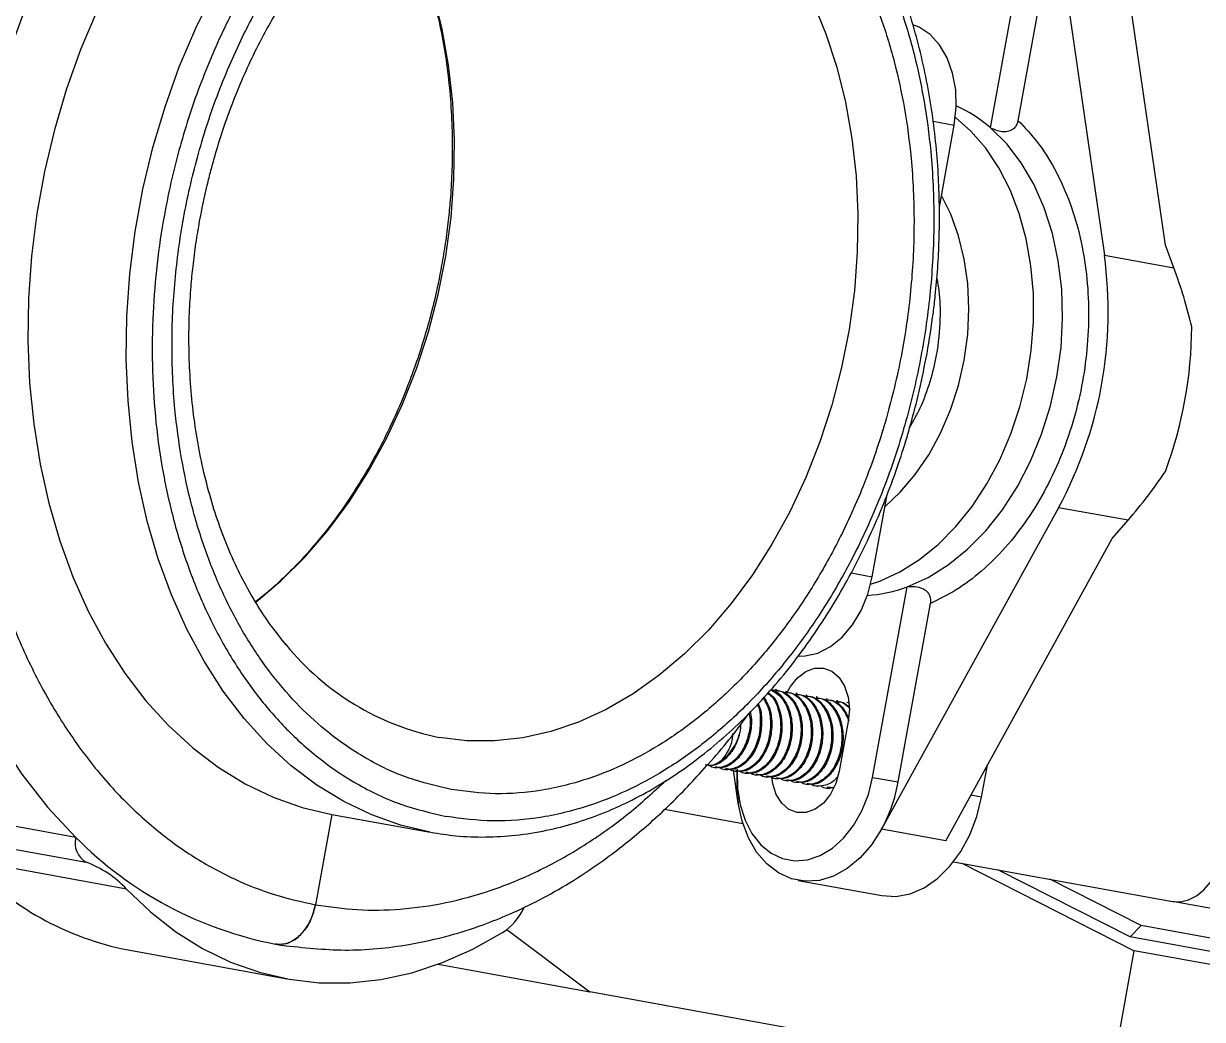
# Model space of a CAD drawing. Header units: inches. Extents: x 0 to 34.2, y 0 to 22.
# Drawn here: x 8.374 to 8.6287, y 10.8294 to 11.0445 of the extents above; entities that cross this region are included whole.
import ezdxf

# ---------------------------------------------------------------- set-up
doc = ezdxf.new("R2010")
doc.units = ezdxf.units.IN
doc.header["$MEASUREMENT"] = 0

msp = doc.modelspace()

# ---------------------------------------------------------------- linework, layer by layer
at = {"color": 7, "linetype": 'Continuous', "lineweight": 25}
for p, q in [((8.596129372644182, 11.07290924877996), (8.607488806472732, 10.99446790341093)), ((8.620673026610731, 10.99665207207267), (8.609994449753954, 11.07039183304396)), ((8.582905891075209, 11.02198338400673), (8.590374631966071, 11.0631186906955)), ((8.588886303739233, 11.02352611548343), (8.595893019488397, 11.06211674346674)), ((8.570494695241198, 11.02339735584123), (8.57505652530659, 11.02256908617485)), ((8.57184487992659, 11.00488042624923), (8.57505652530659, 11.02256908617485)), ((8.622499141662392, 10.99174254864306), (8.620673026610731, 10.99665207207267)), ((8.607488806472732, 10.99446790341093), (8.622499141662392, 10.99174254864306)), ((8.557344211086185, 10.92501563127713), (8.560570369391026, 10.94278422349878)), ((8.597585146908665, 10.93992188561882), (8.559375368361994, 10.87048058505781)), ((8.612595482098136, 10.93719653085068), (8.597585146908665, 10.93992188561882)), ((8.609160022367655, 10.93324232638905), (8.612595482098136, 10.93719653085068)), ((8.573240445471594, 10.86796316932181), (8.609160022367655, 10.93324232638905)), ((8.55277536881987, 10.92584517411519), (8.557344211086185, 10.92501563127713)), ((8.557429727516041, 10.8816692645857), (8.564898468406529, 10.92280457127447)), ((8.562948115038381, 10.88066731735695), (8.569954830787356, 10.91925794534034)), ((8.43074836064017, 10.91026053602256), (8.429990961554491, 10.91117137188895)), ((8.536701147256085, 10.90057345537145), (8.536426012132038, 10.90062341033995)), ((8.538902228247185, 10.90017381562336), (8.53862709312331, 10.90022377059186)), ((8.54110330923827, 10.89977417587527), (8.54082817411441, 10.89982413084376)), ((8.543304390229556, 10.89937453612717), (8.543029255105509, 10.89942449109567)), ((8.54550547122064, 10.89897489637908), (8.54523033609678, 10.89902485134758)), ((8.54770655221174, 10.89857525663099), (8.547431417088053, 10.89862521159949)), ((8.549907633203011, 10.8981756168829), (8.549632498078964, 10.8982255718514)), ((8.552108714194299, 10.89777597713481), (8.551833579070252, 10.89782593210331)), ((8.552171480316654, 10.89370861283838), (8.550223125752378, 10.88297773279962)), ((8.523146951812908, 10.88383785604828), (8.523422086936769, 10.88378790107978)), ((8.52534803280418, 10.88343821630018), (8.525623167927852, 10.88338826133169)), ((8.528394610627196, 10.87610561306272), (8.527362029015924, 10.88323599403327)), ((8.527549113795093, 10.88303857655209), (8.52782424891914, 10.88298862158359)), ((8.529750194786363, 10.88263893680401), (8.530025329910412, 10.8825889818355)), ((8.580972715280813, 10.87739467690018), (8.582224888672556, 10.88429122576218)), ((8.531951275777635, 10.88223929705591), (8.532226410901323, 10.88218934208741)), ((8.534152356768734, 10.88183965730782), (8.534427491892595, 10.88178970233932)), ((8.536353437759834, 10.88144001755973), (8.536628572883881, 10.88139006259123)), ((8.538554518751106, 10.88104037781164), (8.538829653874966, 10.88099042284314)), ((8.540755599742205, 10.88064073806364), (8.541030734866066, 10.88059078309505)), ((8.542956680733289, 10.88024109831555), (8.543231815857336, 10.88019114334696)), ((8.557429727516041, 10.8816692645857), (8.562948115038381, 10.88066731735695)), ((8.545157761724576, 10.87984145856746), (8.545432896848435, 10.87979150359896)), ((8.54735884271566, 10.87944181881937), (8.54763397783952, 10.87939186385087)), ((8.549021941388961, 10.87937130637246), (8.54766102684769, 10.87955964681039)), ((8.580972715280813, 10.87739467690018), (8.578661041094707, 10.87781439652573)), ((8.38530780595096, 10.8686699485758), (8.35099065469592, 10.87490074959479)), ((8.440575601567762, 10.87366278517742), (8.4370331387135, 10.85415209414152)), ((8.44058946664474, 10.87366026776165), (8.437047003790651, 10.85414957672583)), ((8.440575601495025, 10.8736627847776), (8.461859167811776, 10.86979842943795)), ((8.512463802381289, 10.87477151106432), (8.529388012327841, 10.87169866321062)), ((8.573240445471594, 10.86796316932181), (8.559375368361994, 10.87048058505781)), ((8.353180669100968, 10.86957927343703), (8.387497820356009, 10.86334847241813)), ((8.396222742240436, 10.85753336549302), (8.361905590985396, 10.86376416651201)), ((8.574920747523166, 10.86343150225828), (8.622182574978511, 10.85485039829431)), ((8.576689512660426, 10.86311035603211), (8.61396216382189, 10.84420022692445)), ((8.613030263385674, 10.84721961653322), (8.584506407042102, 10.86169107990641)), ((8.615472514514538, 10.84962637758047), (8.595697452989215, 10.8596591752191)), ((8.541361460855804, 10.85939435414203), (8.559386061098236, 10.85612171368527)), ((8.630986898943066, 10.85325183930204), (8.622182574978511, 10.85485039829431)), ((8.615472514514538, 10.84962637758047), (8.613030263385674, 10.84721961653322)), ((8.902383421281005, 10.79753333649604), (8.615472514514538, 10.84962637758047)), ((8.478415809827041, 10.84877038276908), (8.49634195216762, 10.83532514767002)), ((8.899941170152143, 10.79512657544878), (8.613030263385674, 10.84721961653322)), ((8.39658369310377, 10.84437600014238), (8.43090084435881, 10.8381451991234)), ((8.42841234208434, 10.84564039125676), (8.429987217639319, 10.84537164106578)), ((8.608648469555968, 10.81493419045511), (8.61396216382189, 10.84420022692445)), ((8.910674813969228, 10.79032753017475), (8.61396216382189, 10.84420022692445)), ((8.463538829309552, 10.84128105379426), (8.49634195216762, 10.83532514767002)), ((8.608648469555968, 10.81493419045511), (8.49634195216762, 10.83532514767002))]:
    msp.add_line(p, q, dxfattribs=at)
at = {"color": 7, "linetype": 'Continuous', "lineweight": 25, "flags": 128}
for points in [[(8.424122546646862, 10.91950889644512), (8.42417222469069, 10.91954744136763), (8.429608713309861, 10.92414896935764), (8.434799642923533, 10.92931725126927), (8.439708602890178, 10.93501603531824), (8.444301160382864, 10.94120534862908), (8.448545101910145, 10.94784177761594), (8.452410659271973, 10.95487877249767), (8.455870718360636, 10.96226697381142), (8.45890100934752, 10.96995455863314), (8.461480276918708, 10.97788760407904), (8.463590429365485, 10.98601046553505), (8.46521666548454, 10.99426616696444), (8.466347578397723, 11.0025968005534), (8.466975235564078, 11.01094393289278), (8.46709523441882, 11.01924901484658), (8.466706733256693, 11.02745379223218), (8.465812457134223, 11.03550071443142), (8.46441867875577, 11.04333333806655), (8.46253517447507, 11.05089672291069), (8.46017515572143, 11.05813781725343), (8.45735517633071, 11.06500583002057), (8.45409501643263, 11.07145258703733), (8.452281778682636, 11.07454456242966)], [(8.461859167811776, 10.86979842943795), (8.455448269093516, 10.87132315213223), (8.44920180241962, 10.87353735575328), (8.443156424540337, 10.87642804647366), (8.4373476121369, 10.87997826057108), (8.431809453630134, 10.8841671639773), (8.426574449136451, 10.88897017454152), (8.421673319743556, 10.89435910628805), (8.417134827228011, 10.90030233482242), (8.4129856052682, 10.90676498291649), (8.409250003148813, 10.9137091251814), (8.405949942867988, 10.9210940106292), (8.40310479049205, 10.92887630181548), (8.400731242506398, 10.93701032916127), (8.398843227834181, 10.94544835895962), (8.397451826096288, 10.95414087349644), (8.396565202591855, 10.96303686164), (8.39618856037941, 10.97208411819455), (8.396324109745908, 10.9812295502612), (8.396971055233415, 10.990419488808), (8.398125600308479, 10.99960000362135), (8.399780969641787, 11.00871721978987), (8.401927448867644, 11.0177176338638), (8.404552441592756, 11.02654842783444), (8.407640543315475, 11.03515777909136), (8.411173631827513, 11.0434951645381), (8.415130973560176, 11.05151165708153)], [(8.54449371913756, 11.04918450157182), (8.547313698528093, 11.04231648880496), (8.54967371728156, 11.03507539446268), (8.55155722156226, 11.02751200961891), (8.552950999940714, 11.01967938598405), (8.553845276063184, 11.01163246378526), (8.554233777225312, 11.00342768640012), (8.554113778370382, 10.9951226044466), (8.553486121204214, 10.98677547210768), (8.552355208291031, 10.97844483851917), (8.550728972171978, 10.97018913709024), (8.548618819725199, 10.9620662756345), (8.546039552154182, 10.95413323018907), (8.543009261167487, 10.94644564536771), (8.539549202079012, 10.93905744405433), (8.535683644717558, 10.93202044917296), (8.531439703190262, 10.92538402018639), (8.526847145697952, 10.91919470687581), (8.521938185731495, 10.91349592282712), (8.516747256118181, 10.90832764091576), (8.511310767499198, 10.90372611292603), (8.505666852936583, 10.89972361527041), (8.499855100435491, 10.89634822259438), (8.49391627526395, 10.89362361085218), (8.487892034013843, 10.89156889123765), (8.481824632408644, 10.89019847613248), (8.475756628911768, 10.88952197801409), (8.469730586207314, 10.88954414203068), (8.46378877265557, 10.89026481271758), (8.46378877265557, 10.89026481271758)], [(8.389896117753182, 11.04735633918204), (8.386363304316067, 11.03901932665419), (8.383275434803068, 11.03041038577443), (8.38065062816967, 11.0215800319613), (8.378504286218337, 11.0125800798369), (8.376849003223203, 11.00346333918969), (8.37569449202984, 10.99428330509833), (8.375047527062199, 10.98509384403365), (8.3749119045723, 10.97594887778214), (8.375288420363258, 10.96690206704415), (8.376174865121502, 10.95800649656449), (8.377566037379342, 10.94931436364263), (8.379453774036438, 10.94087667185013), (8.38182699825877, 10.93274293175249), (8.38467178447583, 10.92496087039195), (8.387971440092134, 10.91757615123529), (8.391706603436624, 10.91063210623057), (8.395855357371643, 10.90416948154428), (8.400393357899242, 10.89822619847179), (8.405293977005552, 10.89283713092351), (8.410528458909123, 10.88803390079171), (8.416066088792586, 10.88384469240051), (8.421874373031889, 10.88029408712626), (8.42791922986098, 10.87740291915903), (8.434165189356326, 10.87518815325229), (8.440575601567762, 10.87366278517742)], [(8.57505652530659, 11.02256908617485), (8.575483867748122, 11.02642332239853), (8.5753672721084, 11.03022522096127), (8.574711219092224, 11.03382867703328), (8.573540920449178, 11.03709521181863), (8.571901350100045, 11.03989929421738), (8.569855515813344, 11.04213316491544), (8.567482037854063, 11.04371097751482), (8.56614513568035, 11.04425195784651)], [(8.556996259543034, 10.92337786425602), (8.558970819374974, 10.92405340300492), (8.56332944151352, 10.92605411365209), (8.567556658696114, 10.92870781932618), (8.571597362681496, 10.93197992491551), (8.575398876714265, 10.93582777351972), (8.578911642245039, 10.94020120254765), (8.582089865003285, 10.94504319766362), (8.584892111994783, 10.95029063605646), (8.587281851644251, 10.95587510934175), (8.589227930041107, 10.96172381536995), (8.590704977077069, 10.96776050731346), (8.59169373718523, 10.97390648766094), (8.59218132036571, 10.98008163415943), (8.592161370225554, 10.98620544433068), (8.591634146845687, 10.99219808494398), (8.590606523389258, 10.99798143276422), (8.589091896499445, 11.00348009300827), (8.587110011653962, 11.00862238223065), (8.58468670575288, 11.01334126282715), (8.581853570294307, 11.01757521697277), (8.57864753953215, 11.02126904860004), (8.575306525857068, 11.02422463768992)], [(8.564898468406529, 10.92280457127447), (8.569402445655713, 10.92483167611853), (8.57376877332868, 10.92755552501247), (8.577936824501263, 10.93093829702495), (8.581848725340864, 10.93493302200731), (8.585450158688143, 10.93948423277862), (8.588691118258948, 10.94452873529385), (8.591526602985068, 10.94999648609971), (8.593917241859831, 10.95581156489543), (8.595829840608554, 10.96189322869402), (8.597237842594382, 10.96815703294765), (8.598121697560309, 10.9745160040688), (8.598469133085846, 10.98088184706787), (8.5982753249924, 10.98716617153852), (8.597542964325648, 10.99328171896785), (8.596282219991044, 10.99914357433019), (8.594510597557655, 11.00467034514092), (8.592252696191462, 11.00978529160039), (8.589539867092842, 11.01441739213341), (8.586409778181716, 11.01850232953211), (8.582905891075209, 11.02198338400673)], [(8.560101179398595, 10.9402000832104), (8.563375455894915, 10.94326363554719), (8.566619028979883, 10.94706250055147), (8.5695424293523, 10.95133984482507), (8.572099553242111, 10.95602821209338), (8.574250073277549, 10.96105366400413), (8.575960074473432, 10.96633694617854), (8.57720258908928, 10.97179473810061), (8.577958021927056, 10.97734096713145), (8.578214459360145, 10.98288816592608), (8.577967857216427, 10.98834885184579), (8.577222104559564, 10.99363690661147), (8.575988962354453, 10.9986689344407), (8.574287877989885, 11.00336557724845), (8.572299556994368, 11.00738463424158)], [(8.348591527826436, 10.94760223545902), (8.350466161402798, 10.93703237861886), (8.352935893228459, 10.92678537907219), (8.355986707420566, 10.91691938918563), (8.35960129041641, 10.90749039907233), (8.363759129230182, 10.89855191884403), (8.368436627865371, 10.89015467493827), (8.373607241223077, 10.88234632224207), (8.379241625746985, 10.87517117364813), (8.38530780595096, 10.8686699485758)], [(8.541551017139085, 10.90784296262462), (8.54282093280587, 10.90788592557054), (8.54559758376033, 10.90852865389541), (8.548298135464313, 10.9099007459906), (8.550818807230272, 10.91194947312632), (8.553062731056164, 10.91459610386773), (8.55494367420735, 10.91773892967975), (8.556389353093646, 10.92125717352887), (8.557344211086185, 10.92501563127713)], [(8.538950831087666, 10.90000821271775), (8.539653674847486, 10.90127180414785), (8.54118411381382, 10.90318528229551), (8.54297220564924, 10.90454211102706), (8.544896094849763, 10.90524982470669), (8.546824671546165, 10.90526019381666), (8.54862650642357, 10.90457251171931), (8.550178807412731, 10.90323364281305), (8.551375787766425, 10.90133482880143), (8.552135875251857, 10.8990054707212), (8.552407271162725, 10.89640431047618), (8.552171480316654, 10.89370861283838)], [(8.528163403468993, 10.88305572551429), (8.528232942523765, 10.87932594331499), (8.528804061673544, 10.8757265571936), (8.529859169181446, 10.8724186594764), (8.531362334626886, 10.8695148966526), (8.533262369513226, 10.86711415288269), (8.53549457043149, 10.86529818261617), (8.53798292245655, 10.86412882654267), (8.540642687744551, 10.86364590568053), (8.543383291179008, 10.86386586532076), (8.546111404796536, 10.86478121500149), (8.548734125960053, 10.86636078358727), (8.551162141046081, 10.86855078076424), (8.553312766912443, 10.87127662880527), (8.555112766575279, 10.87444550222468), (8.556500843204814, 10.87794948883859), (8.557429727516041, 10.8816692645857)], [(8.550223125752378, 10.88297773279962), (8.549496216905563, 10.88037120510836), (8.548327727694407, 10.87803147791816), (8.546797288728072, 10.87611799977049), (8.545009196892824, 10.87476117103895), (8.543085307691943, 10.87405345735932), (8.541156730995713, 10.87404308824935), (8.539354896118322, 10.8747307703467), (8.537802595129161, 10.87606963925295), (8.536605614775452, 10.87796845326467), (8.535845527290036, 10.8802978113449), (8.535628419120396, 10.88176432255493)], [(8.559386061098236, 10.85612171368527), (8.562432888950429, 10.85595124410943), (8.565521685406374, 10.85652698225601), (8.568558598948364, 10.85783143461289), (8.57145135449569, 10.85982496605512), (8.574112057134773, 10.86244700413873), (8.576459862761968, 10.86561787956333), (8.57842343449164, 10.86924124688359), (8.57994311019037, 10.87320701191722), (8.580972715280813, 10.87739467690018)], [(8.559375368361994, 10.87048058505781), (8.557210537244407, 10.86711510608539), (8.554703719046035, 10.86424871729573), (8.551929977211639, 10.86196724901214), (8.548972367869975, 10.86033901686576), (8.545919452826848, 10.85941277617282), (8.542862647693557, 10.85921626201857), (8.53989348456565, 10.85975535876657), (8.537100871211774, 10.86101392385855), (8.5345684288442, 10.86295427118251), (8.53237198819062, 10.86551829953537), (8.530577318839168, 10.86862923238791), (8.529238159853955, 10.87219391685993), (8.528394610627196, 10.87610561306272)], [(8.622182574978511, 10.85485039829431), (8.62392631359541, 10.85477970048394), (8.625689486951437, 10.85518783297018), (8.62740433728348, 10.85605911145064), (8.629004963854776, 10.85736005318178), (8.630429855484397, 10.85904066370265), (8.631624254385367, 10.8610363580933), (8.632542260478063, 10.86327044293745), (8.633148595303352, 10.86565706360756)], [(8.396222742240436, 10.85753336549302), (8.401387715428626, 10.85260696304874), (8.40687733915571, 10.84832066173884), (8.412656011540237, 10.84470225953271), (8.418686256132348, 10.8417752228703), (8.424928964959495, 10.83955853447559), (8.43134365215415, 10.83806657024791), (8.437888716516706, 10.83730900602952), (8.444521711311562, 10.83729075485507), (8.451199619548323, 10.83801193508892), (8.457879132957768, 10.83946786965777), (8.464516932862425, 10.8416491163825), (8.471069971108466, 10.84454152921409), (8.47749574924722, 10.84812634997436)]]:
    msp.add_lwpolyline(points, dxfattribs=at)
at = {"color": 7, "linetype": 'Continuous', "lineweight": 25}
for centre, radius, start, end in [((8.563184169825792, 10.99931691414095), 0.03004521834198264, 48.97400826191704, 65.81247942136763), ((8.51933266415308, 10.982301903587), 0.0889916680391308, 331.5608890011401, 7.857479324184736), ((8.53558875657215, 10.97935036263722), 0.09077212145555467, 339.6442320104308, 359.7741363149707), ((8.554403745332875, 10.95095729641501), 0.03004521834230059, 273.6058889071199, 290.4443600633412), ((8.475424250460097, 10.94678639244436), 0.05770678745650256, 219.2685479321509, 258.3676477520024), ((8.518463294096556, 10.89366375749294), 0.01050511223970094, 307.2564700051645, 344.8675066534591), ((8.56104701344459, 10.88073593741249), 0.03297907387014981, 175.3107553786859, 188.0711026331201), ((8.52976749977181, 10.88658471208857), 0.03370413609446496, 331.4576223891524, 349.888239552401), ((8.38976540902748, 10.8673930621171), 0.004636880871348823, 164.0155677810244, 240.7229438670225), ((8.444066208361974, 10.926793518074), 0.08264925398989376, 224.6888066795819, 259.0723709966144), ((8.408813469375497, 10.90695754025071), 0.06376532435415874, 222.6392670867538, 258.9425292521195), ((8.379577675009122, 10.84201223281243), 0.02275881857275433, 42.99881496389997, 69.6347597362327), ((8.47024422982633, 10.85901585746705), 0.0130830389184912, 303.660361770598, 334.9082920916867)]:
    msp.add_arc(centre, radius, start, end, dxfattribs=at)
for major_axis, ratio, start_param, end_param in [((0.01714534495190676, -0.06600378155521097), 0.6283483604648697, 1.536295162899803, 1.732197054076904), ((-0.03925406782610661, -0.05576360992808228), 0.62834836046487, 1.409395599509043, 1.605297490689997)]:
    msp.add_ellipse((8.584320068855824, 10.97050245134137), major_axis=major_axis, ratio=ratio, start_param=start_param, end_param=end_param, dxfattribs=at)
for points, knots in [([(8.487336110974802, 11.1312039053641), (8.484313831750203, 11.13163768666371), (8.478269149827799, 11.13250526698462), (8.468825962801317, 11.13231829793047), (8.459151476227301, 11.13097016300364), (8.449205567037469, 11.1282342611612), (8.439223225801273, 11.12413276550408), (8.429278347190913, 11.11859782069135), (8.419573995293401, 11.11168210665022), (8.410271693929268, 11.10346236219272), (8.401523608444444, 11.094060093306), (8.393464378842644, 11.08363389652932), (8.38620392588982, 11.07237152166006), (8.379850209953412, 11.06052597896393), (8.374392721675767, 11.04821987288198), (8.369911824168186, 11.03576417191955), (8.366323784005173, 11.02317464977626), (8.363613006463755, 11.01057553372838), (8.361721563347364, 10.99782730014684), (8.360654840295906, 10.98478033288017), (8.360470993649248, 10.9715440813723), (8.36125400074497, 10.95810489812612), (8.363038016769725, 10.94478150544404), (8.365875859108142, 10.9316856313062), (8.369755445169593, 10.9190917608943), (8.374639872255337, 10.90721430190356), (8.380458847317907, 10.89624905958165), (8.38711263187336, 10.88636327704857), (8.394476988386526, 10.87768557681492), (8.402380138808391, 10.87033684553574), (8.410729416331424, 10.86427912125746), (8.41931235816137, 10.85961609013492), (8.428087279422694, 10.85612117302686), (8.43405114501208, 10.8548084627074), (8.4370331387135, 10.85415209414152)], [0, 0, 0, 0, 0.02912382761476008, 0.05824884506697987, 0.08912050993435955, 0.1199945271050201, 0.1519019126373486, 0.1843130552574874, 0.2170689551740843, 0.2499999951265724, 0.2829310350790597, 0.3156869349956566, 0.3480980776157955, 0.3800054631481246, 0.4108771278766055, 0.4417511449192434, 0.4708743784939196, 0.4999999949787954, 0.529123228569556, 0.558248845066319, 0.5891205099342353, 0.6199945271043745, 0.6519019126367036, 0.6843130552568425, 0.7170689551734402, 0.7499999951259274, 0.7829310350784142, 0.8156869349950124, 0.8480980776151501, 0.8800054631474797, 0.9108771278736959, 0.9417511449186216, 0.970874977586225, 1, 1, 1, 1]), ([(8.507114094041167, 11.10342825711102), (8.504602575797282, 11.10378898161443), (8.49957941583996, 11.10451044835497), (8.491732031949791, 11.10435573813672), (8.483692292675986, 11.10323628994909), (8.475405002929179, 11.10095646734982), (8.467109127061367, 11.09754723838101), (8.458846361534645, 11.09294082205108), (8.450802010424145, 11.08720963198837), (8.443071480093366, 11.0803789130569), (8.435801285801679, 11.07256585920633), (8.42912144361997, 11.06392349940149), (8.423083659812965, 11.05456909616646), (8.417233013314718, 11.04366573020262), (8.411875247147108, 11.03117914798949), (8.407396424352367, 11.01727701629212), (8.404469855677352, 11.00436254662722), (8.402724483648587, 10.99259499908151), (8.4018379279748, 10.98175256555363), (8.401685109237405, 10.97075292386269), (8.402338237576286, 10.9595550773945), (8.403821929729872, 10.9484829285182), (8.40618597343388, 10.93760339772894), (8.409401367381413, 10.92716402603946), (8.413460907112484, 10.91729387764468), (8.418296774987741, 10.90818166953939), (8.423812601029834, 10.8999881199515), (8.429929190033121, 10.8927727494706), (8.437202611445818, 10.88599910929198), (8.445702527717824, 10.88013442779959), (8.455324559041753, 10.87553237227404), (8.46201760461975, 10.87397091297213), (8.465313032481038, 10.87320210355232)], [0, 0, 0, 0, 0.02912547583391309, 0.05825238351038796, 0.08912584776757694, 0.1200021427510961, 0.1521624466515565, 0.1843255927196481, 0.217083841171773, 0.2500172596156609, 0.2829506780595485, 0.3157089265116731, 0.3478692306379788, 0.3800323769377974, 0.4211706176828889, 0.461186453087608, 0.4999999945926464, 0.5291247556005136, 0.5582523841449534, 0.5891258484007765, 0.6200021433856343, 0.6521624472829685, 0.6843255933541975, 0.7170838418063221, 0.7500172602502096, 0.7829506786940986, 0.8157089271462235, 0.8478692312723107, 0.8800323775723504, 0.9211706183174448, 0.9611870952246638, 1, 1, 1, 1]), ([(8.507114094041167, 11.10342825711102), (8.510409521902833, 11.10265944769204), (8.517102567481377, 11.10109798839177), (8.526724598800708, 11.09649593285358), (8.53522451508977, 11.09063125140772), (8.542497936450975, 11.08385761108994), (8.548614525636747, 11.07664224110204), (8.554130350983296, 11.06844868963351), (8.558966221479015, 11.05933648861109), (8.56302575143831, 11.04946631380439), (8.566241181445307, 11.03902703958078), (8.568605093086557, 11.02814715183977), (8.570249293992648, 11.01588265118851), (8.570875617634139, 11.00230971123432), (8.57018096114723, 10.98772003465741), (8.568220155710893, 10.97342532023557), (8.565030619789749, 10.95935369075559), (8.560551902618167, 10.94545111500449), (8.555194108409827, 10.93296465041827), (8.549343467876634, 10.92206126021018), (8.543305682514877, 10.91270686054054), (8.536625841087565, 10.90406450889646), (8.529355645349392, 10.89625141844424), (8.521625120038356, 10.88942083757427), (8.513580750503348, 10.88368913761968), (8.505318052427434, 10.8790845887981), (8.49612743877137, 10.87530018708748), (8.486108505152627, 10.87279790332486), (8.475482829814101, 10.87187240338455), (8.468668281376418, 10.87276340503424), (8.465313032481038, 10.87320210355232)], [0, 0, 0, 0, 0.03881558537273412, 0.07883482600232752, 0.1199759079448669, 0.1521412755797312, 0.1843038008450945, 0.217064311732916, 0.2500000047105478, 0.2829356976881797, 0.3156962085760008, 0.3478615759784432, 0.3800241010186237, 0.421167701093042, 0.4611863332059453, 0.500000004772184, 0.538816226917795, 0.5788348259980213, 0.6199759079438962, 0.6521412755754857, 0.684303800844157, 0.7170643117319792, 0.7500000047096109, 0.7829356976872429, 0.8156962085750644, 0.8478615759777048, 0.8800241010176894, 0.9211677010924321, 0.961185691722116, 0.9999999999999999, 0.9999999999999999, 0.9999999999999999, 0.9999999999999999]), ([(8.569174284303694, 10.97325239900222), (8.569666309568065, 10.97620536382595), (8.57035674594235, 10.98034912325148), (8.571060642672817, 10.98649997254414), (8.571520167076097, 10.99174602348914), (8.571832404922393, 10.99799475691077), (8.571904581207686, 11.0045296917997), (8.571695173592508, 11.01132405189039), (8.571175389074401, 11.01825719752159), (8.570325566919541, 11.0252481685318), (8.569133540598424, 11.03222785728864), (8.567592446892295, 11.0391374696354), (8.565699558252973, 11.0459255313233), (8.563455396076211, 11.05254607242664), (8.56086308263075, 11.05895748076377), (8.557927849077405, 11.06512167247055), (8.554656607205896, 11.0710035101131), (8.551057676250913, 11.07657034545478), (8.547140431846156, 11.08179132840096), (8.542915461813067, 11.08663809493073), (8.53839305931091, 11.09108041845036), (8.53358820025652, 11.0951008743233), (8.52850133918509, 11.09863787381251), (8.524082580797614, 11.10126788710521), (8.521295828140975, 11.10250471066221), (8.5203609460341, 11.10291963238471)], [0, 0, 0, 0, 0.05371244685448071, 0.07537220089131651, 0.1113142436951167, 0.148576710407452, 0.1884932137867273, 0.2300899659478176, 0.2729753912015075, 0.3168388656137452, 0.3614624964738276, 0.4066882677330072, 0.4524008503404794, 0.4985158565768308, 0.544970760401846, 0.5917219427408213, 0.6387401892394259, 0.6860085020694917, 0.7335207651927702, 0.781281143838672, 0.8293040880109586, 0.8776148130149364, 0.9262500635490507, 0.9752588390658917, 0.9999999999999999, 0.9999999999999999, 0.9999999999999999, 0.9999999999999999]), ([(8.466372636166131, 10.87903804339694), (8.46324439217171, 10.87976787971676), (8.456890893110058, 10.88125018556663), (8.447756582034074, 10.88561865621984), (8.439687764498693, 10.89118603538981), (8.432782732572376, 10.89761617469144), (8.42697160798256, 10.90447245683105), (8.421733925691488, 10.91224952225819), (8.417150971789493, 10.92089571704321), (8.413296809909282, 10.93025386648202), (8.410245798747493, 10.94016488110421), (8.407998998400231, 10.95050216349413), (8.40643832111924, 10.96214472910629), (8.405843706355393, 10.97502953666188), (8.406502992446239, 10.98887955179744), (8.408364386672929, 11.00244956764988), (8.411392223588908, 11.01580778831155), (8.415643715948208, 11.02900563074667), (8.420729927794586, 11.04085896554809), (8.426283932241457, 11.05121006019039), (8.432021104066255, 11.06009745116972), (8.438361675582716, 11.06830359454034), (8.445259380405874, 11.07570935269255), (8.452589516504178, 11.08219282548747), (8.460226607059056, 11.08763211893182), (8.468077320924493, 11.09200811147739), (8.476801859423535, 11.09560040699928), (8.486312959355287, 11.09797590329335), (8.496399964524954, 11.0988547278362), (8.502869239468424, 11.09800881564851), (8.506054490356263, 11.09759231726648)], [0, 0, 0, 0, 0.03881420145439427, 0.07883208373471164, 0.1199756739666087, 0.1521380628438668, 0.184303445877833, 0.2171501914804838, 0.2499999949514708, 0.2828467406404255, 0.3156965441999666, 0.3478589333170187, 0.3800243165932549, 0.4211652542181171, 0.4611837774423989, 0.4999999949729566, 0.5388135257150773, 0.5788320837339916, 0.6199756739655607, 0.6521380628434206, 0.6843034458767958, 0.7171501914806125, 0.7499999949504302, 0.7828467406415492, 0.8156965441989403, 0.8478589333184772, 0.8800243165922171, 0.9211652542176335, 0.9611844532504081, 0.9999999999999999, 0.9999999999999999, 0.9999999999999999, 0.9999999999999999]), ([(8.506054490356263, 11.09759231726648), (8.509182734350855, 11.09686248094667), (8.515536233412522, 11.0953801750968), (8.52467054448849, 11.0910117044434), (8.532739362023872, 11.08544432527343), (8.539644393950205, 11.0790141859718), (8.545455518539834, 11.07215790383228), (8.550693200830905, 11.06438083840515), (8.555276154733074, 11.05573464362004), (8.559130316613096, 11.04637649418122), (8.562181327774901, 11.03646547955904), (8.564428128122163, 11.02612819716921), (8.565988805403155, 11.01448563155705), (8.566583420166829, 11.00160082400163), (8.565924134076155, 10.98775080886598), (8.564062739849465, 10.97418079301364), (8.561034902933486, 10.96082257235179), (8.556783410574186, 10.94762472991667), (8.55169719872762, 10.93577139511506), (8.546143194280749, 10.92542030047294), (8.54040602245595, 10.91653290949362), (8.534065450939678, 10.90832676612309), (8.527167746116692, 10.90092100797097), (8.519837610018028, 10.89443753517596), (8.512200519463509, 10.8889982417317), (8.5043498055979, 10.88462224918604), (8.495625267098859, 10.88102995366415), (8.486114167167278, 10.87865445737008), (8.47602716199744, 10.87777563282723), (8.46955788705397, 10.87862154501492), (8.466372636166131, 10.87903804339694)], [0, 0, 0, 0, 0.03881420145538342, 0.07883208373685026, 0.1199756739666156, 0.1521380628447988, 0.1843034458778238, 0.2171501914812236, 0.2499999949514779, 0.2828467406414941, 0.3156965441999625, 0.3478589333177027, 0.380024316593259, 0.421165254218067, 0.4611837774417153, 0.4999999949729567, 0.5388135257147578, 0.5788320837346385, 0.619975673965571, 0.65213806284503, 0.6843034458768013, 0.7171501914800383, 0.7499999949504178, 0.7828467406397855, 0.8156965441989346, 0.8478589333178241, 0.8800243165922188, 0.9211652542175499, 0.9611844532503143, 1, 1, 1, 1]), ([(8.412027158793638, 11.00178485096709), (8.412543660228263, 11.00440374766119), (8.413270353201156, 11.0080884108535), (8.414630990043776, 11.01345953932141), (8.415919808477554, 11.01800936732994), (8.417659848706524, 11.02334189635262), (8.41969961014505, 11.02882134753182), (8.422063230077836, 11.03440385694111), (8.424732562403799, 11.03997194445439), (8.427693473413225, 11.04544513400507), (8.430928422175539, 11.0507562921575), (8.43441804443552, 11.05584984714564), (8.438141435746413, 11.06067882843724), (8.442076409699597, 11.06520391966036), (8.44620032537643, 11.06938920049799), (8.45048953894273, 11.07321369102118), (8.45492446203991, 11.07662429259291), (8.458738953614585, 11.07921179025337), (8.461083597903976, 11.08047863867826), (8.46189079760995, 11.08091478145733)], [0, 0, 0, 0, 0.07518602998496164, 0.1057831711660477, 0.1565023037412392, 0.20909639948041, 0.265422268098742, 0.3240829597325803, 0.3845107394647974, 0.4462564126153981, 0.5090073101645483, 0.5725419299841301, 0.6367074013850833, 0.7014053063161461, 0.7665760673961263, 0.8322053925417053, 0.8983213053194611, 0.9649946847653047, 1, 1, 1, 1]), ([(8.452254994464573, 11.074490999075), (8.453179886021914, 11.07290758204655), (8.455095772082462, 11.06962757955452), (8.457650692976998, 11.0641884067612), (8.459976786655433, 11.05832994861458), (8.461969208367346, 11.05217391478562), (8.463622110139028, 11.04577124268385), (8.46492255044203, 11.03916496781882), (8.465863549658888, 11.0324120109278), (8.466442199979332, 11.02558981042555), (8.466664668480337, 11.01883442415736), (8.466561904976796, 11.01242725341287), (8.466224959882183, 11.00684294672691), (8.465739118465455, 11.00180547320202), (8.465130953407401, 10.99710969784798), (8.464167390103423, 10.9912452006967), (8.463061731579629, 10.98598938866308), (8.461710189560334, 10.9806167103123), (8.460418600634387, 10.97606735445492), (8.458679457767744, 10.97073467241138), (8.456639434178815, 10.96525526630463), (8.45427588974766, 10.95967274244448), (8.45160653480092, 10.95410466496205), (8.448645635577915, 10.94863144960285), (8.445410662487799, 10.94332038657197), (8.441921127047161, 10.93822647093613), (8.438197408448787, 10.93339885533252), (8.43426367072882, 10.92886860394177), (8.430135090373314, 10.92470279441128), (8.426728338290335, 10.92159406249709), (8.42467165309873, 10.9200318813136), (8.424084108550536, 10.91958560443989)], [0, 0, 0, 0, 0.03741239457524461, 0.07749869126764816, 0.1174904583409342, 0.1573941440600456, 0.1971902337251728, 0.2368413616351806, 0.2762651291226909, 0.3152917238831279, 0.3535402274560493, 0.389971204192909, 0.4220192120747687, 0.4460837195659802, 0.4733689480593354, 0.4998397485653397, 0.5436454102270242, 0.5614722327718044, 0.5910227378563324, 0.621665653352805, 0.6544828129232824, 0.688660311203997, 0.7238673686113165, 0.7598422706994139, 0.7964028470132516, 0.8334200436942423, 0.8708047936419584, 0.9084997555144526, 0.9464702177222922, 0.9847078532642114, 1, 1, 1, 1]), ([(8.588886303739233, 11.02352611548343), (8.590307369915356, 11.0220234110488), (8.593193067385448, 11.01897193430667), (8.596836533951713, 11.01322129891888), (8.599889212600559, 11.00663313939144), (8.602177098753709, 10.99928564673497), (8.603629316151437, 10.99142280837408), (8.60421023680873, 10.98329010882191), (8.603942589746644, 10.97514738164928), (8.602882452192919, 10.96713216818036), (8.601057243092384, 10.95925586509285), (8.598445299994744, 10.95153878053894), (8.595042476442526, 10.94412939036914), (8.59091883644987, 10.93727893376608), (8.586194031953104, 10.93120470181015), (8.581020187057522, 10.92611019281628), (8.575587687414824, 10.92200743720381), (8.571813456587499, 10.92016517178914), (8.569954830787356, 10.91925794534034)], [0, 0, 0, 0, 0.06029818780001326, 0.1224449156010798, 0.1858881171936058, 0.2500000000000024, 0.3141118828063974, 0.3775550843989243, 0.4397018121999907, 0.500000000000005, 0.5602981878000188, 0.6224449156010862, 0.6858881171936113, 0.7500000000000061, 0.8141118828064028, 0.8775550843989289, 0.9397018121999956, 1, 1, 1, 1]), ([(8.582905891075209, 11.02198338400673), (8.583712221346676, 11.02165214433873), (8.584893672300286, 11.02116680547027), (8.58658189382356, 11.02119215876487), (8.587640629174492, 11.02156248414489), (8.588376819487715, 11.0222337493355), (8.588744033440875, 11.02290479430237), (8.588847245392328, 11.02335554032778), (8.588886303739233, 11.02352611548343)], [0, 0, 0, 0, 0.356350116102731, 0.5221311903805885, 0.6895359369783899, 0.8086035585850623, 0.9275701260808644, 1, 1, 1, 1]), ([(8.430707938276209, 10.91033248549753), (8.429619762231647, 10.91166865727598), (8.427367895936154, 10.91443372475629), (8.424250181954623, 10.91915843895838), (8.421317316485817, 10.92433888776825), (8.418684873375986, 10.92988308093921), (8.416363260805456, 10.93574802110383), (8.414369642626246, 10.94190232404058), (8.41271705974602, 10.94830545812787), (8.411416535972492, 10.95491160962963), (8.410475553366476, 10.96166460023817), (8.409896919057891, 10.96848678836763), (8.409674373099762, 10.9752421903392), (8.409777405343757, 10.98164931466446), (8.410113540904288, 10.98723375944235), (8.410601714914142, 10.99227083543534), (8.411200737851779, 10.99696816873323), (8.411754481635537, 11.00019558917969), (8.412027158793638, 11.00178485096709)], [0, 0, 0, 0, 0.0649980441143437, 0.1345066412657636, 0.2037371349222859, 0.2727625270872441, 0.3416251468194935, 0.4103360975147765, 0.4788617764230566, 0.5471378427997612, 0.6150224127393644, 0.6822230830544327, 0.7480839426654875, 0.8108151666382469, 0.8659992692888302, 0.9074364237283021, 0.954419401775484, 1, 1, 1, 1]), ([(8.571282677996411, 10.98943892326551), (8.571450789472646, 10.98854725164577), (8.571975847185247, 10.985762319456), (8.572094351244118, 10.98017223684366), (8.571456221894362, 10.97350521765933), (8.569855118680527, 10.96700903411837), (8.567919681740726, 10.96168447034924), (8.566194566809273, 10.9585952340788), (8.565419418580877, 10.95720714336184)], [0, 0, 0, 0, 0.08484130007572697, 0.2649823795731344, 0.4978042590700825, 0.672868464743279, 0.8530095442406954, 0.9999999999999999, 0.9999999999999999, 0.9999999999999999, 0.9999999999999999]), ([(8.461998670618264, 10.86980921333501), (8.463795552981363, 10.86951874233519), (8.467688798715944, 10.86888938840296), (8.47381993901098, 10.86868572016581), (8.480359539235412, 10.86906063648379), (8.4867757833349, 10.87009033415852), (8.492997203326484, 10.87168641335592), (8.498966277503005, 10.87377410252347), (8.50485854005137, 10.87639389971964), (8.51064573211772, 10.87953254192842), (8.516300282009448, 10.88317351392333), (8.521795537748016, 10.8872977148647), (8.527105854301992, 10.89188341706593), (8.532206665681992, 10.89690636374259), (8.537074479369352, 10.90233969433584), (8.541686790601464, 10.90815365376947), (8.546021946491619, 10.91431495696203), (8.550058870005442, 10.92078547318111), (8.553776366906337, 10.92751918134861), (8.557151200571642, 10.93445454264975), (8.560152709045207, 10.94149186425003), (8.56271814294472, 10.94840293225155), (8.564745604472098, 10.95469962951214), (8.566315932691097, 10.96029504623936), (8.567816906939623, 10.96630602765261), (8.568659356726851, 10.97061725990046), (8.569174284303694, 10.97325239900222)], [0, 0, 0, 0, 0.03943265503278432, 0.0854374327277159, 0.1321621389164872, 0.1796524074270091, 0.2227947718993294, 0.2659914423154408, 0.3092318642128865, 0.3525041347390424, 0.3957936814044264, 0.4390846278141039, 0.4823604576454171, 0.5256038846297301, 0.5687958488640763, 0.6119134126866602, 0.6549252891349125, 0.697785499633139, 0.7404202124516114, 0.7826945771489515, 0.8243308339750381, 0.8646492390676296, 0.9014130940549349, 0.9302225925984184, 0.9573502042809605, 0.9999999999999999, 0.9999999999999999, 0.9999999999999999, 0.9999999999999999]), ([(8.569954830787356, 10.91925794534034), (8.5699862832279, 10.91956804623394), (8.570049350951063, 10.92018985353612), (8.569757330958343, 10.92108038535771), (8.56914855662094, 10.92186004202714), (8.568100579269395, 10.9225197874457), (8.566610657538659, 10.92289169578323), (8.565477431447233, 10.92283403172921), (8.564898468406529, 10.92280457127447)], [0, 0, 0, 0, 0.1280343869913984, 0.2567316586529834, 0.3764374842055639, 0.5314980649363534, 0.7606432582890236, 1, 1, 1, 1]), ([(8.431167691418713, 10.90988034895344), (8.431180585851266, 10.9098696039666), (8.43123025171067, 10.9098282171896), (8.43091024699059, 10.91012974958789), (8.430470149183261, 10.91057899235011), (8.430048256760648, 10.91111254818258), (8.429947043799258, 10.91124054945241)], [0, 0, 0, 0, 0.1346864162087845, 0.5187755706275078, 0.8845531539321047, 1, 1, 1, 1]), ([(8.535429209085734, 10.90061465943723), (8.53622087692378, 10.90012837406507), (8.537820184206907, 10.89914599269221), (8.539337132081679, 10.89617145203984), (8.539933837890146, 10.89257959704596), (8.539477255474067, 10.88882094903727), (8.538037711781985, 10.88549943085494), (8.535881407658966, 10.88305889854105), (8.533409913546441, 10.88207480544306), (8.531571747079132, 10.88201473341899), (8.530882821884727, 10.88261341740371), (8.530843922995915, 10.88264722098932)], [0, 0, 0, 0, 0.1214425518535265, 0.2453351625222891, 0.3692277731910641, 0.4963745265495882, 0.6184899724460442, 0.7445334456447258, 0.8705769188434497, 0.9926923647398467, 0.9999999999999999, 0.9999999999999999, 0.9999999999999999, 0.9999999999999999]), ([(8.53547235248239, 10.90066281256392), (8.535514869004153, 10.90065720683315), (8.536476507680161, 10.90053041641671), (8.53803093052353, 10.89897448883794), (8.539613729773976, 10.89618155639995), (8.54019941918788, 10.89258505500475), (8.53991032421548, 10.89005841315036), (8.539283705497093, 10.88769160564264), (8.538306835847056, 10.88542782307966), (8.536174971069817, 10.88307666043585), (8.533974251094921, 10.88196031807091), (8.532706354116367, 10.8822526896093), (8.532253459909665, 10.88235712504702)], [0, 0, 0, 0, 0.006176202158513096, 0.1396933387190794, 0.2697932915732574, 0.397610167716813, 0.528902104193015, 0.533497891808963, 0.6617316393112116, 0.7940902185050193, 0.9264487976988485, 0.9999999999999999, 0.9999999999999999, 0.9999999999999999, 0.9999999999999999]), ([(8.535412723532565, 10.90059625961237), (8.53613271158913, 10.90056387413961), (8.537790073633746, 10.90048932505099), (8.539973317534407, 10.89869600628243), (8.541544704011137, 10.89579731291434), (8.54213312647726, 10.89217291557066), (8.541678800176934, 10.88842313105005), (8.540238666214913, 10.8850992939041), (8.538082523193419, 10.88265939450209), (8.535610985075074, 10.8816751285197), (8.533772828168432, 10.88161509405651), (8.533083902881126, 10.88221377767623), (8.533045003987015, 10.88224758124123)], [0, 0, 0, 0, 0.08851129527735434, 0.203746798276159, 0.316033010319611, 0.4283192223630675, 0.5435547253618861, 0.6542302594207322, 0.7684658387816449, 0.882701418142584, 0.9933769522013578, 1, 1, 1, 1]), ([(8.536674098247932, 10.90040567241184), (8.537055348798736, 10.90037690886771), (8.538367490216064, 10.90027791402703), (8.54024265475932, 10.89862092969694), (8.541812035482028, 10.8957699008865), (8.542401306266221, 10.89218890526272), (8.542111400190494, 10.88965875168492), (8.541484790920832, 10.88729198508581), (8.540507914763563, 10.88502817434991), (8.538376052632609, 10.88267702316208), (8.536175332014192, 10.88156067801178), (8.53490743508877, 10.8818530497793), (8.534454540900764, 10.88195748529893)], [0, 0, 0, 0, 0.05215280342740364, 0.1794931265895028, 0.3035743529144379, 0.4254781229695207, 0.5506961889806617, 0.5550793647682409, 0.6773807207430078, 0.8036160840978123, 0.9298514474526686, 1, 1, 1, 1]), ([(8.5337677585139, 10.89876028434646), (8.534140075835639, 10.89816141483995), (8.53507269603083, 10.89666130253453), (8.535508655048188, 10.8933503201774), (8.53508104920421, 10.8896276163329), (8.533633924341265, 10.88629669404146), (8.531479689337836, 10.88385872837936), (8.52900763003041, 10.88287393418199), (8.527169586357415, 10.88281401447899), (8.526480659969776, 10.88341269698345), (8.526441761013544, 10.8834465004855)], [0, 0, 0, 0, 0.09835925097017832, 0.24638075765122, 0.3982901725883846, 0.5441884000375224, 0.6947796637898048, 0.8453709275421407, 0.9912691549912098, 0.9999999999999999, 0.9999999999999999, 0.9999999999999999, 0.9999999999999999]), ([(8.533958725325638, 10.89886712717), (8.534363898052224, 10.89821986276777), (8.53532209093881, 10.89668914733412), (8.53577886602865, 10.89336941120178), (8.535508276676294, 10.89085778551), (8.5348814423834, 10.88849080307691), (8.533904721195137, 10.88622714098144), (8.531772796048783, 10.88387592935193), (8.529572090751405, 10.88275959889701), (8.528304192565328, 10.88305196945546), (8.527851297927123, 10.8831564045432)], [0, 0, 0, 0, 0.1136679610058013, 0.2688133344224186, 0.4281767700325468, 0.4337551819553883, 0.589406557901269, 0.7500646948663228, 0.9107228318313967, 1, 1, 1, 1]), ([(8.534747838446126, 10.89985416931899), (8.534992314683949, 10.89968631032106), (8.536019749214734, 10.89898086699295), (8.53711316240147, 10.89653261653933), (8.537739077368332, 10.89298986132693), (8.537274539318105, 10.88921784011901), (8.535837077066912, 10.88589982078074), (8.533680204858802, 10.88345833353167), (8.53120886592289, 10.88247450128118), (8.529370665741723, 10.8824143725853), (8.528681740874948, 10.88301305712074), (8.528642842004643, 10.88304686073741)], [0, 0, 0, 0, 0.04217540385162728, 0.177246126921511, 0.3123168499914017, 0.4509353181907663, 0.5840685332082, 0.7214841786715516, 0.8588998241349323, 0.9920330391522817, 1, 1, 1, 1]), ([(8.534833009775983, 10.89994923058379), (8.535144658049369, 10.89973951957402), (8.536243805983329, 10.89899989274895), (8.537383497813284, 10.89650639714393), (8.538006805161228, 10.89300642029145), (8.537709190536678, 10.8904579177065), (8.537082671065024, 10.8880913648576), (8.536105733065783, 10.88582740691629), (8.533973896081523, 10.88347631558653), (8.531773169349268, 10.88235995588293), (8.530505272926648, 10.88265232884781), (8.530052378918395, 10.88275676479511)], [0, 0, 0, 0, 0.05646707149634246, 0.1991529241572244, 0.3393348347335718, 0.483327983790286, 0.4883683689729358, 0.6290074791405216, 0.7741704581802972, 0.9193334372201378, 1, 1, 1, 1]), ([(8.538600044115155, 10.90005598763225), (8.538981295800918, 10.90002722860661), (8.54029344112337, 10.89992824931721), (8.542168544075686, 10.89827101972344), (8.543747335278317, 10.89540438507788), (8.54433377937625, 10.89177142239924), (8.543879991919578, 10.88802397080003), (8.542439716979295, 10.88469952328943), (8.540283612435056, 10.88225979047346), (8.537812063806326, 10.88127547898684), (8.535973909183166, 10.88121545440994), (8.535284983873506, 10.88181413793364), (8.535246084978098, 10.88184794149314)], [0, 0, 0, 0, 0.0492291761166825, 0.1694309444535892, 0.2865563172444386, 0.4036816900353, 0.523883458372224, 0.6393287383363605, 0.7584874896659203, 0.877646240995522, 0.993091520959604, 1, 1, 1, 1]), ([(8.538875179239016, 10.90000603266375), (8.539256429790008, 10.89997726911962), (8.540568571207336, 10.89987827427893), (8.542443735750592, 10.89822128994885), (8.5440131164733, 10.89537026113841), (8.54460238725732, 10.89178926551463), (8.54431248118178, 10.88925911193683), (8.543685871911915, 10.88689234533772), (8.542708995754834, 10.88462853460182), (8.54057713362352, 10.88227738341399), (8.538376413005464, 10.88116103826369), (8.537108516079682, 10.88145341003121), (8.53665562189185, 10.88155784555084)], [0, 0, 0, 0, 0.05215280342739993, 0.1794931265895154, 0.3035743529144337, 0.4254781229695145, 0.5506961889806528, 0.5550793647682315, 0.6773807207429965, 0.803616084097812, 0.9298514474526478, 1, 1, 1, 1]), ([(8.540801125106254, 10.89965634788416), (8.541182376792017, 10.89962758885852), (8.54249452211464, 10.89952860956912), (8.544369625066958, 10.89787137997535), (8.545948416269416, 10.89500474532979), (8.546534860367538, 10.89137178265115), (8.54608107291085, 10.88762433105194), (8.544640797970379, 10.88429988354134), (8.542484693426156, 10.88186015072537), (8.54001314479724, 10.88087583923875), (8.538174990174252, 10.88081581466185), (8.537486064864591, 10.88141449818555), (8.537447165969386, 10.88144830174505)], [0, 0, 0, 0, 0.04922917611668312, 0.1694309444535936, 0.2865563172444448, 0.4036816900352997, 0.5238834583722246, 0.6393287383363637, 0.7584874896659397, 0.8776462409955409, 0.9930915209596058, 1, 1, 1, 1]), ([(8.541076260230302, 10.89960639291566), (8.54145751078128, 10.89957762937153), (8.542769652198436, 10.89947863453084), (8.544644816741691, 10.89782165020076), (8.546214197464572, 10.89497062139032), (8.546803468248592, 10.89138962576654), (8.546513562172677, 10.88885947218874), (8.545886952903203, 10.88649270558963), (8.544910076746106, 10.88422889485373), (8.542778214614808, 10.8818777436659), (8.540577493996548, 10.8807613985156), (8.539309597070954, 10.88105377028312), (8.538856702883136, 10.88115820580275)], [0, 0, 0, 0, 0.05215280342740387, 0.1794931265895013, 0.3035743529144367, 0.4254781229695203, 0.5506961889806615, 0.5550793647682414, 0.6773807207430089, 0.8036160840978115, 0.9298514474526708, 1, 1, 1, 1]), ([(8.543002206097526, 10.89925670813606), (8.543383457783117, 10.89922794911043), (8.544695603105554, 10.89912896982103), (8.546570706058057, 10.89747174022725), (8.548149497260688, 10.8946051055817), (8.54873594135845, 10.89097214290306), (8.54828215390195, 10.88722469130385), (8.546841878961667, 10.88390024379325), (8.544685774417239, 10.88146051097728), (8.54221422578851, 10.88047619949066), (8.540376071165351, 10.88041617491375), (8.539687145855877, 10.88101485843746), (8.539648246960656, 10.88104866199696)], [0, 0, 0, 0, 0.04922917611667996, 0.169430944453589, 0.2865563172444388, 0.4036816900353, 0.5238834583722245, 0.6393287383363612, 0.7584874896659229, 0.8776462409955226, 0.9930915209596046, 1, 1, 1, 1]), ([(8.543277341221387, 10.89920675316757), (8.54365859177238, 10.89917798962344), (8.544970733189519, 10.89907899478275), (8.546845897732775, 10.89742201045267), (8.548415278455483, 10.89457098164223), (8.549004549239692, 10.89098998601845), (8.548714643163965, 10.88845983244065), (8.548088033894475, 10.88609306584154), (8.547111157737206, 10.88382925510564), (8.54497929560608, 10.88147810391781), (8.542778574987647, 10.8803617587675), (8.541510678062242, 10.88065413053512), (8.54105778387422, 10.88075856605466)], [0, 0, 0, 0, 0.05215280342740258, 0.1794931265895175, 0.3035743529144356, 0.425478122969516, 0.5506961889806539, 0.5550793647682328, 0.6773807207429974, 0.8036160840978146, 0.9298514474526478, 0.9999999999999999, 0.9999999999999999, 0.9999999999999999, 0.9999999999999999]), ([(8.545203287088626, 10.89885706838797), (8.545584538774389, 10.89882830936234), (8.546896684096826, 10.89872933007294), (8.54877178704914, 10.89707210047916), (8.550350578251788, 10.89420546583361), (8.550937022349721, 10.89057250315497), (8.550483234893049, 10.88682505155576), (8.549042959952939, 10.88350060404516), (8.546886855408527, 10.88106087122919), (8.544415306779781, 10.88007655974257), (8.542577152156621, 10.88001653516566), (8.541888226846961, 10.88061521868937), (8.541849327951569, 10.88064902224887)], [0, 0, 0, 0, 0.04922917611668327, 0.1694309444535919, 0.2865563172444435, 0.4036816900352994, 0.523883458372225, 0.6393287383363632, 0.7584874896659397, 0.8776462409955436, 0.9930915209596065, 1, 1, 1, 1]), ([(8.545478422212486, 10.89880711341947), (8.545859672763479, 10.89877834987534), (8.547171814180807, 10.89867935503466), (8.54904697872406, 10.89702237070457), (8.550616359446755, 10.89417134189413), (8.551205630230791, 10.89059034627036), (8.550915724155235, 10.88806019269256), (8.550289114885386, 10.88569342609345), (8.54931223872829, 10.88342961535755), (8.547180376597163, 10.88107846416972), (8.544979655978935, 10.87996211901951), (8.543711759053325, 10.88025449078703), (8.543258864865319, 10.88035892630657)], [0, 0, 0, 0, 0.05215280342740369, 0.1794931265895028, 0.3035743529144379, 0.4254781229695208, 0.5506961889806619, 0.5550793647682407, 0.6773807207430078, 0.8036160840978099, 0.9298514474526687, 1, 1, 1, 1]), ([(8.54740436807971, 10.89845742863988), (8.547784566664735, 10.89842782626368), (8.549093087554171, 10.89832594443358), (8.550974604938535, 10.89675681371523), (8.551865173069704, 10.89479638034683), (8.55228991313596, 10.89386138776189)], [0, 0, 0, 0, 0.1764294295618195, 0.6072131861239423, 1, 1, 1, 1]), ([(8.547679503203756, 10.89840747367138), (8.548059174630065, 10.89837733681777), (8.5493658812099, 10.89827361548886), (8.551091970575087, 10.8968806507357), (8.551891044709935, 10.89516120499577), (8.552217002266469, 10.89445981033429)], [0, 0, 0, 0, 0.1951641761426799, 0.6716921406321211, 1, 1, 1, 1]), ([(8.549605449070997, 10.89805778889179), (8.54999151885281, 10.89803948424604), (8.551030994014189, 10.8979901998278), (8.55184116597491, 10.89717444736335), (8.552350433282971, 10.89666167219723)], [0, 0, 0, 0, 0.3714083763681144, 1, 1, 1, 1]), ([(8.549880584194856, 10.89800783392329), (8.550267868109339, 10.89799358763283), (8.55120293666068, 10.89795919101141), (8.55193238026558, 10.89723747319), (8.552359705085355, 10.89681467431164)], [0, 0, 0, 0, 0.4141770290541366, 1, 1, 1, 1]), ([(8.429892386935851, 10.84538686277011), (8.434419818782754, 10.84489191832396), (8.443741308901192, 10.84387288150148), (8.455685406400509, 10.84510163932584), (8.46550333147225, 10.84723857713912), (8.472769556914056, 10.84955943076273), (8.479261819680335, 10.8521556775883), (8.485507234948402, 10.85514592451906), (8.49209743657553, 10.85887562118679), (8.498997515391121, 10.86343045483416), (8.506335634604492, 10.8690820308976), (8.514203251044652, 10.87612297972385), (8.522356551046427, 10.88489157128064), (8.527938299171275, 10.89143644884409), (8.530527159164773, 10.89532759544282), (8.530574359840227, 10.89539853969958)], [0, 0, 0, 0, 0.1193500409333858, 0.2457287629758464, 0.3281642953358794, 0.3967162097689836, 0.4511298211873026, 0.5134595784012308, 0.5765285963890345, 0.6434325483427037, 0.7186894626145501, 0.8028995513088099, 0.8960436254621768, 0.9981046440850165, 1, 1, 1, 1]), ([(8.530716480597723, 10.89561182780743), (8.530812442920729, 10.89513878016229), (8.531148759436721, 10.89348090308319), (8.530635593169716, 10.89040599576549), (8.529243578355649, 10.88710167767181), (8.527074302235047, 10.88465645095908), (8.524606351517448, 10.88367364017007), (8.522767415210897, 10.88361328955114), (8.522078497497626, 10.88421197624326), (8.522039599031173, 10.88424577998159)], [0, 0, 0, 0, 0.07448442891608299, 0.2610435306720397, 0.4402203267380139, 0.6251606144057732, 0.8101009020735944, 0.9892776981394857, 1, 1, 1, 1]), ([(8.530934167267546, 10.89593852166113), (8.53105630010541, 10.89536411299961), (8.531425229346459, 10.89362898463378), (8.531105189640504, 10.89165658332266), (8.530480097855285, 10.88929050822871), (8.529502176637646, 10.88702622126742), (8.527370739459235, 10.88467526372695), (8.525169915521479, 10.88355887149493), (8.523902027096534, 10.88385124713605), (8.523449135944924, 10.88395568403939)], [0, 0, 0, 0, 0.0973575827082944, 0.2940901046743618, 0.3009765968106824, 0.4931266193053997, 0.6914574367761523, 0.889788254246937, 1, 1, 1, 1]), ([(8.532525482969394, 10.89737375809966), (8.53254314134311, 10.89734129563199), (8.533072774855501, 10.89636763797219), (8.533261421847268, 10.89371180603241), (8.532891908222705, 10.89003712685124), (8.531429584632065, 10.88669363981706), (8.529279497798255, 10.8842591034345), (8.52680630538837, 10.88327337250465), (8.524968507893687, 10.88321365631652), (8.524279579113736, 10.88381233684322), (8.52424068002246, 10.8838461402336)], [0, 0, 0, 0, 0.005630422033478378, 0.1688751326200023, 0.3364076016025195, 0.4973106652792338, 0.6633894184233795, 0.8294681715675575, 0.9903712352441667, 0.9999999999999999, 0.9999999999999999, 0.9999999999999999, 0.9999999999999999]), ([(8.532644700415586, 10.89761426336444), (8.532716478861701, 10.89748675059247), (8.533303220671076, 10.89644441715247), (8.533538907659304, 10.89373700492025), (8.533307437608055, 10.8912576246715), (8.532680147608746, 10.88889026660664), (8.531703740256098, 10.88662686320107), (8.529571687495055, 10.88427554638056), (8.527371013224936, 10.88315924150083), (8.526103112486211, 10.88345160995518), (8.52565021693621, 10.88355604429129)], [0, 0, 0, 0, 0.02381722929701935, 0.1946902586139448, 0.3702089505695944, 0.3763528665823144, 0.547783193761968, 0.7247278357005336, 0.9016724776391783, 1, 1, 1, 1]), ([(8.528873153750508, 10.89323186088405), (8.52887267846318, 10.89279994514272), (8.528871819302704, 10.89201918583812), (8.52868680382122, 10.89126040188401), (8.528604138831646, 10.8909213769159)], [0, 0, 0, 0, 0.5531996080768227, 1, 1, 1, 1]), ([(8.528604138831646, 10.8909213769159), (8.528593302921088, 10.89088016102786), (8.52828011852747, 10.88968892076571), (8.527300580059343, 10.88742643536001), (8.52516980050293, 10.88507474525341), (8.522968816676656, 10.88395853113131), (8.52170094140638, 10.88425089211854), (8.521248054953652, 10.88435532378748)], [0, 0, 0, 0, 0.009755483216656324, 0.2819573942071315, 0.5629150897771144, 0.843872785347213, 1, 1, 1, 1]), ([(8.5248229196099, 10.88530238520726), (8.525262942476676, 10.88588763867276), (8.526231014677867, 10.88717522541718), (8.527144044225853, 10.88930139807985), (8.527211044263414, 10.89077077148232), (8.527229349406278, 10.89117222035912)], [0, 0, 0, 0, 0.3771924556304831, 0.8298421703064063, 1, 1, 1, 1]), ([(8.5248229196099, 10.88530238520726), (8.523992801778592, 10.8847520247189), (8.522943863065148, 10.88405658799781), (8.521907996737218, 10.88426276575987), (8.521691902907264, 10.88430577685219)], [0, 0, 0, 0, 0.7913883055620096, 1, 1, 1, 1]), ([(8.437047003790651, 10.85414957672583), (8.440069286083158, 10.85371578852705), (8.446113974141756, 10.85284819440731), (8.45555711422349, 10.85303526902442), (8.465231789578413, 10.85438297944416), (8.475176976921842, 10.8571205044872), (8.485162113296479, 10.86121571477664), (8.495096291641456, 10.86677472104985), (8.504421378182977, 10.8733052854264), (8.510149744419454, 10.87857333192432), (8.512825151443883, 10.88103374873848)], [0, 0, 0, 0, 0.1184984022151995, 0.2370016456223146, 0.3626116103815089, 0.4882311461602392, 0.6180552288518841, 0.7499289875271088, 0.8832054872610985, 1, 1, 1, 1]), ([(8.54983140374873, 10.88180162975559), (8.549572048287407, 10.88148277843679), (8.54862614928995, 10.88031989124981), (8.54659537822264, 10.87972738701915), (8.54477845108229, 10.87961637191706), (8.544089319485796, 10.88021555096251), (8.54405040894284, 10.88024938250078)], [0, 0, 0, 0, 0.1571041148331649, 0.572976655093721, 0.9758889154526361, 1, 1, 1, 1]), ([(8.549086818703412, 10.8795660935081), (8.548976421411115, 10.87951482371631), (8.548068996525831, 10.87909340500319), (8.54697864358644, 10.87922014342896), (8.546290352991406, 10.87981609353077), (8.546251489934127, 10.87984974275269)], [0, 0, 0, 0, 0.1155846592058224, 0.950063121112134, 1, 1, 1, 1]), ([(8.4370331387135, 10.85415209414152), (8.436758138086855, 10.85306913545714), (8.436208136833905, 10.8509032180883), (8.43449402209826, 10.84819464021321), (8.432351877545859, 10.84630464255262), (8.430209821725224, 10.84548605205422), (8.428913029915892, 10.8455983501647), (8.42839847703614, 10.84564290883296)], [0, 0, 0, 0, 0.2146938616268148, 0.4293877232632161, 0.6440815846356014, 0.8587754455308553, 1, 1, 1, 1]), ([(8.42841234208434, 10.84564039125676), (8.429203536038118, 10.84560813358505), (8.430785923939608, 10.8455436182419), (8.433148096207244, 10.84685209190652), (8.435149730444506, 10.84904565685954), (8.436470193182291, 10.85163926860275), (8.43688314786404, 10.85343646767854), (8.437047003790651, 10.85414957672583)], [0, 0, 0, 0, 0.214693861773756, 0.4293877217748748, 0.644081581977637, 0.8587754426272947, 1, 1, 1, 1])]:
    msp.add_open_spline(points, degree=3, knots=knots, dxfattribs=at)

doc.saveas('drawing.dxf')
